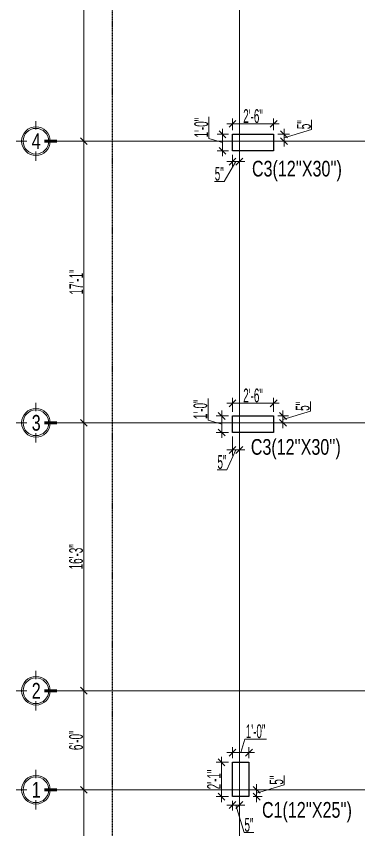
# Model space of a CAD drawing. Header units: inches. Extents: x 283072 to 301462, y 26630 to 62925.
# Drawn here: x 291000 to 291249, y 30678 to 31270 of the extents above; entities that cross this region are included whole.
import ezdxf

# ---------------------------------------------------------------- set-up
doc = ezdxf.new("R2010")
doc.units = ezdxf.units.IN
doc.header["$MEASUREMENT"] = 0
doc.header["$PDMODE"] = 2
doc.linetypes.add('CENTER2', pattern=[1.125, 0.75, -0.125, 0.125, -0.125])
doc.linetypes.add('DASHDOT', pattern=[25.4, 12.7, -6.35, 0, -6.35])
doc.layers.get('0').update_dxf_attribs({"lineweight": 5})
for name, color, linetype, lineweight in [('BUILDING_OUTER_P3', 1, 'Continuous', 35), ('column', 1, 'Continuous', 30), ('Dime.', 7, 'Continuous', 15), ('Dimension.', 7, 'Continuous', 5), ('Grid+Di', 194, 'CENTER2', 15)]:
    doc.layers.add(name, color=color, linetype=linetype, lineweight=lineweight)
doc.styles.add('ltcnbt', font='swisscl.ttf', dxfattribs={"width": 0.7, "height": 10})
doc.styles.add('style4', font='swisscl.ttf')
doc.dimstyles.new('SCALE-50', dxfattribs={"dimtxt": 9, "dimasz": 5, "dimexe": 4, "dimexo": 3, "dimgap": 0.5, "dimtad": 1, "dimdec": 0, "dimzin": 3, "dimdsep": 46, "dimlunit": 4, "dimtxsty": 'ltcnbt', "dimblk": 'OBLIQUE', "dimcen": 0.09375, "dimdle": 4, "dimclrd": 252, "dimclre": 252, "dimclrt": 7, "dimadec": 0, "dimazin": 0, "dimtfac": 1, "dimtdec": 0, "dimtofl": 0, "dimtmove": 1, "dimatfit": 3, "dimfxl": 3, "dimtolj": 1, "dimtzin": 0, "dimlwd": 15, "dimlwe": 15, "dimarcsym": 0})

# ---------------------------------------------------------------- blocks, each defined once
blk = doc.blocks.new('GN')
at = {"layer": 'Grid+Di', "color": 5, "linetype": 'ByBlock', "lineweight": 0}
for points in [[(0, 7.97), (0, 13.6)], [(-6.26, 0), (-13.44, 0)], [(0, -13.43), (0, -7.03)]]:
    blk.add_lwpolyline(points, dxfattribs=at)
at = {"layer": 'Grid+Di', "color": 5, "linetype": 'ByBlock', "lineweight": 0, "const_width": 2}
blk.add_lwpolyline([(14.47, 0), (5.86, 0)], dxfattribs=at)
at = {"layer": 'Grid+Di', "color": 5, "linetype": 'ByBlock'}
for radius in [9.76, 8.76]:
    blk.add_circle((0, 0), radius, dxfattribs=at)
blk = doc.blocks.new('_Oblique')
at = {"color": 0, "linetype": 'ByBlock', "lineweight": -2}
blk.add_line((-0.5, -0.5), (0.5, 0.5), dxfattribs=at)
blk = doc.blocks.new('*D143')
at = {"layer": 'Defpoints', "color": 0, "linetype": 'ByBlock', "lineweight": 30, "ltscale": 200, "transparency": 16777216}
for p in [(291048.87, 30706.66), (291069.92, 30706.66), (291069.92, 30586.58)]:
    blk.add_point(p, dxfattribs=at)
at = {"layer": 'Dimension.', "color": 252, "lineweight": 15, "ltscale": 200, "transparency": 16777216}
for p, q in [((291048.87, 30582.58), (291048.87, 30710.66)), ((291066.92, 30706.66), (291044.87, 30706.66)), ((291066.92, 30586.58), (291044.87, 30586.58))]:
    blk.add_line(p, q, dxfattribs=at)
at = {"layer": 'Dimension.', "color": 252, "linetype": 'ByBlock', "lineweight": 15, "ltscale": 200, "transparency": 16777216, "xscale": 5, "yscale": 5, "zscale": 5}
for p, rotation in [((291048.87, 30706.66), 90), ((291048.87, 30586.58), 270)]:
    blk.add_blockref('_Oblique', p, dxfattribs=dict(at, rotation=rotation))
at = {"layer": 'Dimension.', "color": 7, "linetype": 'ByBlock', "lineweight": 15, "ltscale": 200, "transparency": 16777216, "insert": (291043.25, 30646.62), "char_height": 10, "attachment_point": 5, "rotation": 90, "style": 'ltcnbt'}
blk.add_mtext('\\A1;10\'-0"', dxfattribs=at)
blk = doc.blocks.new('*D144')
at = {"layer": 'Defpoints', "color": 0, "linetype": 'ByBlock', "lineweight": 30, "ltscale": 200, "transparency": 16777216}
for p in [(291048.87, 30778.72), (291069.92, 30778.72), (291069.92, 30706.66)]:
    blk.add_point(p, dxfattribs=at)
at = {"layer": 'Dimension.', "color": 252, "lineweight": 15, "ltscale": 200, "transparency": 16777216}
for p, q in [((291048.87, 30702.66), (291048.87, 30782.72)), ((291066.92, 30778.72), (291044.87, 30778.72)), ((291066.92, 30706.66), (291044.87, 30706.66))]:
    blk.add_line(p, q, dxfattribs=at)
at = {"layer": 'Dimension.', "color": 252, "linetype": 'ByBlock', "lineweight": 15, "ltscale": 200, "transparency": 16777216, "xscale": 5, "yscale": 5, "zscale": 5}
for p, rotation in [((291048.87, 30778.72), 90), ((291048.87, 30706.66), 270)]:
    blk.add_blockref('_Oblique', p, dxfattribs=dict(at, rotation=rotation))
at = {"layer": 'Dimension.', "color": 7, "linetype": 'ByBlock', "lineweight": 15, "ltscale": 200, "transparency": 16777216, "insert": (291043.25, 30742.69), "char_height": 10, "attachment_point": 5, "rotation": 90, "style": 'ltcnbt'}
blk.add_mtext('\\A1;6\'-0"', dxfattribs=at)
blk = doc.blocks.new('*D145')
at = {"layer": 'Defpoints', "color": 0, "linetype": 'ByBlock', "lineweight": 30, "ltscale": 200, "transparency": 16777216}
for p in [(291048.87, 30973.74), (291069.92, 30973.74), (291069.92, 30778.72)]:
    blk.add_point(p, dxfattribs=at)
at = {"layer": 'Dimension.', "color": 252, "lineweight": 15, "ltscale": 200, "transparency": 16777216}
for p, q in [((291048.87, 30774.72), (291048.87, 30977.74)), ((291066.92, 30973.74), (291044.87, 30973.74)), ((291066.92, 30778.72), (291044.87, 30778.72))]:
    blk.add_line(p, q, dxfattribs=at)
at = {"layer": 'Dimension.', "color": 252, "linetype": 'ByBlock', "lineweight": 15, "ltscale": 200, "transparency": 16777216, "xscale": 5, "yscale": 5, "zscale": 5}
for p, rotation in [((291048.87, 30973.74), 90), ((291048.87, 30778.72), 270)]:
    blk.add_blockref('_Oblique', p, dxfattribs=dict(at, rotation=rotation))
at = {"layer": 'Dimension.', "color": 7, "linetype": 'ByBlock', "lineweight": 15, "ltscale": 200, "transparency": 16777216, "insert": (291043.24, 30876.23), "char_height": 10, "attachment_point": 5, "rotation": 90, "style": 'ltcnbt'}
blk.add_mtext('\\A1;16\'-3"', dxfattribs=at)
blk = doc.blocks.new('*D146')
at = {"layer": 'Defpoints', "color": 0, "linetype": 'ByBlock', "lineweight": 30, "ltscale": 200, "transparency": 16777216}
for p in [(291048.87, 31178.74), (291069.92, 31178.74), (291069.92, 30973.74)]:
    blk.add_point(p, dxfattribs=at)
at = {"layer": 'Dimension.', "color": 252, "lineweight": 15, "ltscale": 200, "transparency": 16777216}
for p, q in [((291066.92, 31178.74), (291044.87, 31178.74)), ((291048.87, 30969.74), (291048.87, 31182.74)), ((291066.92, 30973.74), (291044.87, 30973.74))]:
    blk.add_line(p, q, dxfattribs=at)
at = {"layer": 'Dimension.', "color": 252, "linetype": 'ByBlock', "lineweight": 15, "ltscale": 200, "transparency": 16777216, "xscale": 5, "yscale": 5, "zscale": 5}
for p, rotation in [((291048.87, 31178.74), 90), ((291048.87, 30973.74), 270)]:
    blk.add_blockref('_Oblique', p, dxfattribs=dict(at, rotation=rotation))
at = {"layer": 'Dimension.', "color": 7, "linetype": 'ByBlock', "lineweight": 15, "ltscale": 200, "transparency": 16777216, "insert": (291043.37, 31076.24), "char_height": 10, "attachment_point": 5, "rotation": 90, "style": 'ltcnbt'}
blk.add_mtext('\\A1;17\'-1"', dxfattribs=at)
blk = doc.blocks.new('*D147')
at = {"layer": 'Defpoints', "color": 0, "linetype": 'ByBlock', "lineweight": 30, "ltscale": 200, "transparency": 16777216}
for p in [(291048.87, 31396.35), (291069.92, 31396.35), (291069.92, 31178.74)]:
    blk.add_point(p, dxfattribs=at)
at = {"layer": 'Dimension.', "color": 252, "lineweight": 15, "ltscale": 200, "transparency": 16777216}
for p, q in [((291048.87, 31174.74), (291048.87, 31400.35)), ((291066.92, 31396.35), (291044.87, 31396.35)), ((291066.92, 31178.74), (291044.87, 31178.74))]:
    blk.add_line(p, q, dxfattribs=at)
at = {"layer": 'Dimension.', "color": 252, "linetype": 'ByBlock', "lineweight": 15, "ltscale": 200, "transparency": 16777216, "xscale": 5, "yscale": 5, "zscale": 5}
for p, rotation in [((291048.87, 31396.35), 90), ((291048.87, 31178.74), 270)]:
    blk.add_blockref('_Oblique', p, dxfattribs=dict(at, rotation=rotation))
at = {"layer": 'Dimension.', "color": 7, "linetype": 'ByBlock', "lineweight": 15, "ltscale": 200, "transparency": 16777216, "insert": (291043.25, 31287.54), "char_height": 10, "attachment_point": 5, "rotation": 90, "style": 'ltcnbt'}
blk.add_mtext('\\A1;18\'-2"', dxfattribs=at)
blk = doc.blocks.new('*D69')
at = {"layer": 'Defpoints', "color": 0, "linetype": 'ByBlock', "lineweight": 30, "ltscale": 200, "transparency": 16777216}
for p in [(291157.23, 30726.66), (291149.23, 30701.66), (291157.23, 30701.66)]:
    blk.add_point(p, dxfattribs=at)
at = {"layer": 'Dimension.', "color": 252, "lineweight": 15, "ltscale": 200, "transparency": 16777216}
for p, q in [((291149.23, 30730.66), (291149.23, 30697.66)), ((291154.23, 30726.66), (291145.23, 30726.66)), ((291154.23, 30701.66), (291145.23, 30701.66))]:
    blk.add_line(p, q, dxfattribs=at)
at = {"layer": 'Dimension.', "color": 252, "linetype": 'ByBlock', "lineweight": 15, "ltscale": 200, "transparency": 16777216, "xscale": 5, "yscale": 5, "zscale": 5}
for p, rotation in [((291149.23, 30726.66), 90), ((291149.23, 30701.66), 270)]:
    blk.add_blockref('_Oblique', p, dxfattribs=dict(at, rotation=rotation))
at = {"layer": 'Dimension.', "color": 7, "linetype": 'ByBlock', "lineweight": 15, "ltscale": 200, "transparency": 16777216, "insert": (291143.71, 30714.16), "char_height": 10, "attachment_point": 5, "rotation": 90, "style": 'ltcnbt'}
blk.add_mtext('\\A1;2\'-1"', dxfattribs=at)
blk = doc.blocks.new('*D70')
at = {"layer": 'Defpoints', "color": 0, "linetype": 'ByBlock', "lineweight": 30, "ltscale": 200, "transparency": 16777216}
for p in [(291157.23, 30733.67), (291157.23, 30726.66), (291169.23, 30726.66)]:
    blk.add_point(p, dxfattribs=at)
at = {"layer": 'Dimension.', "color": 252, "lineweight": 15, "ltscale": 200, "transparency": 16777216}
for p, q in [((291163.23, 30733.67), (291166.19, 30743.54)), ((291166.19, 30743.54), (291181.96, 30743.54)), ((291157.23, 30729.66), (291157.23, 30737.67)), ((291169.23, 30729.66), (291169.23, 30737.67)), ((291173.23, 30733.67), (291153.23, 30733.67))]:
    blk.add_line(p, q, dxfattribs=at)
at = {"layer": 'Dimension.', "color": 252, "linetype": 'ByBlock', "lineweight": 15, "ltscale": 200, "transparency": 16777216, "xscale": 5, "yscale": 5, "zscale": 5, "rotation": 180}
blk.add_blockref('_Oblique', (291157.23, 30733.67), dxfattribs=at)
at = {"layer": 'Dimension.', "color": 252, "linetype": 'ByBlock', "lineweight": 15, "ltscale": 200, "transparency": 16777216, "xscale": 5, "yscale": 5, "zscale": 5}
blk.add_blockref('_Oblique', (291169.23, 30733.67), dxfattribs=at)
at = {"layer": 'Dimension.', "color": 7, "linetype": 'ByBlock', "lineweight": 15, "ltscale": 200, "transparency": 16777216, "insert": (291174.08, 30749.17), "char_height": 10, "attachment_point": 5, "style": 'ltcnbt'}
blk.add_mtext('\\A1;1\'-0"', dxfattribs=at)
blk = doc.blocks.new('*D92')
at = {"layer": 'Defpoints', "color": 0, "linetype": 'ByBlock', "lineweight": 30, "ltscale": 200, "transparency": 16777216}
for p in [(291187.23, 31191.31), (291157.23, 31183.74), (291187.23, 31183.74)]:
    blk.add_point(p, dxfattribs=at)
at = {"layer": 'Dimension.', "color": 252, "lineweight": 15, "ltscale": 200, "transparency": 16777216}
for p, q in [((291153.23, 31191.31), (291191.23, 31191.31)), ((291157.23, 31186.74), (291157.23, 31195.31)), ((291187.23, 31186.74), (291187.23, 31195.31))]:
    blk.add_line(p, q, dxfattribs=at)
at = {"layer": 'Dimension.', "color": 252, "linetype": 'ByBlock', "lineweight": 15, "ltscale": 200, "transparency": 16777216, "xscale": 5, "yscale": 5, "zscale": 5, "rotation": 180}
blk.add_blockref('_Oblique', (291157.23, 31191.31), dxfattribs=at)
at = {"layer": 'Dimension.', "color": 252, "linetype": 'ByBlock', "lineweight": 15, "ltscale": 200, "transparency": 16777216, "xscale": 5, "yscale": 5, "zscale": 5}
blk.add_blockref('_Oblique', (291187.23, 31191.31), dxfattribs=at)
at = {"layer": 'Dimension.', "color": 7, "linetype": 'ByBlock', "lineweight": 15, "ltscale": 200, "transparency": 16777216, "insert": (291172.23, 31196.93), "char_height": 10, "attachment_point": 5, "style": 'ltcnbt'}
blk.add_mtext('\\A1;2\'-6"', dxfattribs=at)
blk = doc.blocks.new('*D93')
at = {"layer": 'Defpoints', "color": 0, "linetype": 'ByBlock', "lineweight": 30, "ltscale": 200, "transparency": 16777216}
for p in [(291157.23, 31183.74), (291149.99, 31171.74), (291157.23, 31171.74)]:
    blk.add_point(p, dxfattribs=at)
at = {"layer": 'Dimension.', "color": 252, "lineweight": 15, "ltscale": 200, "transparency": 16777216}
for p, q in [((291140.12, 31180.7), (291140.12, 31196.47)), ((291149.99, 31187.74), (291149.99, 31167.74)), ((291149.99, 31177.74), (291140.12, 31180.7)), ((291154.23, 31183.74), (291145.99, 31183.74)), ((291154.23, 31171.74), (291145.99, 31171.74))]:
    blk.add_line(p, q, dxfattribs=at)
at = {"layer": 'Dimension.', "color": 252, "linetype": 'ByBlock', "lineweight": 15, "ltscale": 200, "transparency": 16777216, "xscale": 5, "yscale": 5, "zscale": 5}
for p, rotation in [((291149.99, 31183.74), 90), ((291149.99, 31171.74), 270)]:
    blk.add_blockref('_Oblique', p, dxfattribs=dict(at, rotation=rotation))
at = {"layer": 'Dimension.', "color": 7, "linetype": 'ByBlock', "lineweight": 15, "ltscale": 200, "transparency": 16777216, "insert": (291134.5, 31188.58), "char_height": 10, "attachment_point": 5, "rotation": 90, "style": 'ltcnbt'}
blk.add_mtext('\\A1;1\'-0"', dxfattribs=at)
blk = doc.blocks.new('*D94')
at = {"layer": 'Defpoints', "color": 0, "linetype": 'ByBlock', "lineweight": 30, "ltscale": 200, "transparency": 16777216}
for p in [(291187.23, 30987.96), (291157.23, 30978.74), (291187.23, 30978.74)]:
    blk.add_point(p, dxfattribs=at)
at = {"layer": 'Dimension.', "color": 252, "lineweight": 15, "ltscale": 200, "transparency": 16777216}
for p, q in [((291157.23, 30981.74), (291157.23, 30991.96)), ((291187.23, 30981.74), (291187.23, 30991.96)), ((291153.23, 30987.96), (291191.23, 30987.96))]:
    blk.add_line(p, q, dxfattribs=at)
at = {"layer": 'Dimension.', "color": 252, "linetype": 'ByBlock', "lineweight": 15, "ltscale": 200, "transparency": 16777216, "xscale": 5, "yscale": 5, "zscale": 5, "rotation": 180}
blk.add_blockref('_Oblique', (291157.23, 30987.96), dxfattribs=at)
at = {"layer": 'Dimension.', "color": 252, "linetype": 'ByBlock', "lineweight": 15, "ltscale": 200, "transparency": 16777216, "xscale": 5, "yscale": 5, "zscale": 5}
blk.add_blockref('_Oblique', (291187.23, 30987.96), dxfattribs=at)
at = {"layer": 'Dimension.', "color": 7, "linetype": 'ByBlock', "lineweight": 15, "ltscale": 200, "transparency": 16777216, "insert": (291172.23, 30993.58), "char_height": 10, "attachment_point": 5, "style": 'ltcnbt'}
blk.add_mtext('\\A1;2\'-6"', dxfattribs=at)
blk = doc.blocks.new('*D95')
at = {"layer": 'Defpoints', "color": 0, "linetype": 'ByBlock', "lineweight": 30, "ltscale": 200, "transparency": 16777216}
for p in [(291157.23, 30978.74), (291149.38, 30966.74), (291157.23, 30966.74)]:
    blk.add_point(p, dxfattribs=at)
at = {"layer": 'Dimension.', "color": 252, "lineweight": 15, "ltscale": 200, "transparency": 16777216}
for p, q in [((291139.51, 30975.7), (291139.51, 30991.47)), ((291154.23, 30978.74), (291145.38, 30978.74)), ((291149.38, 30982.74), (291149.38, 30962.74)), ((291149.38, 30972.74), (291139.51, 30975.7)), ((291154.23, 30966.74), (291145.38, 30966.74))]:
    blk.add_line(p, q, dxfattribs=at)
at = {"layer": 'Dimension.', "color": 252, "linetype": 'ByBlock', "lineweight": 15, "ltscale": 200, "transparency": 16777216, "xscale": 5, "yscale": 5, "zscale": 5}
for p, rotation in [((291149.38, 30978.74), 90), ((291149.38, 30966.74), 270)]:
    blk.add_blockref('_Oblique', p, dxfattribs=dict(at, rotation=rotation))
at = {"layer": 'Dimension.', "color": 7, "linetype": 'ByBlock', "lineweight": 15, "ltscale": 200, "transparency": 16777216, "insert": (291133.88, 30983.58), "char_height": 10, "attachment_point": 5, "rotation": 90, "style": 'ltcnbt'}
blk.add_mtext('\\A1;1\'-0"', dxfattribs=at)
blk = doc.blocks.new('*D98')
at = {"layer": 'Defpoints', "color": 0, "linetype": 'ByBlock', "lineweight": 30, "ltscale": 200, "transparency": 16777216}
for p in [(291169.23, 30706.66), (291169.23, 30701.66), (291174.86, 30701.66)]:
    blk.add_point(p, dxfattribs=at)
at = {"layer": 'Dimension.', "color": 252, "lineweight": 15, "ltscale": 200, "transparency": 16777216}
for p, q in [((291194.92, 30710.17), (291194.92, 30717.15)), ((291174.86, 30710.66), (291174.86, 30697.66)), ((291172.23, 30706.66), (291178.86, 30706.66)), ((291174.86, 30704.16), (291194.92, 30710.17)), ((291172.23, 30701.66), (291178.86, 30701.66))]:
    blk.add_line(p, q, dxfattribs=at)
at = {"layer": 'Dimension.', "color": 252, "linetype": 'ByBlock', "lineweight": 15, "ltscale": 200, "transparency": 16777216, "xscale": 5, "yscale": 5, "zscale": 5}
for p, rotation in [((291174.86, 30706.66), 90), ((291174.86, 30701.66), 270)]:
    blk.add_blockref('_Oblique', p, dxfattribs=dict(at, rotation=rotation))
at = {"layer": 'Dimension.', "color": 7, "linetype": 'ByBlock', "lineweight": 15, "ltscale": 200, "transparency": 16777216, "insert": (291189.32, 30713.66), "char_height": 10, "attachment_point": 5, "rotation": 90, "style": 'ltcnbt'}
blk.add_mtext('\\A1;5"', dxfattribs=at)
blk = doc.blocks.new('*D99')
at = {"layer": 'Defpoints', "color": 0, "linetype": 'ByBlock', "lineweight": 30, "ltscale": 200, "transparency": 16777216}
for p in [(291157.23, 30701.66), (291162.23, 30701.66), (291157.23, 30695.56)]:
    blk.add_point(p, dxfattribs=at)
at = {"layer": 'Dimension.', "color": 252, "lineweight": 15, "ltscale": 200, "transparency": 16777216}
for p, q in [((291166.23, 30695.56), (291153.23, 30695.56)), ((291157.23, 30698.66), (291157.23, 30691.56)), ((291159.73, 30695.56), (291165.75, 30675.51)), ((291162.23, 30698.66), (291162.23, 30691.56)), ((291165.75, 30675.51), (291172.73, 30675.51))]:
    blk.add_line(p, q, dxfattribs=at)
at = {"layer": 'Dimension.', "color": 252, "linetype": 'ByBlock', "lineweight": 15, "ltscale": 200, "transparency": 16777216, "xscale": 5, "yscale": 5, "zscale": 5, "rotation": 180}
blk.add_blockref('_Oblique', (291157.23, 30695.56), dxfattribs=at)
at = {"layer": 'Dimension.', "color": 252, "linetype": 'ByBlock', "lineweight": 15, "ltscale": 200, "transparency": 16777216, "xscale": 5, "yscale": 5, "zscale": 5}
blk.add_blockref('_Oblique', (291162.23, 30695.56), dxfattribs=at)
at = {"layer": 'Dimension.', "color": 7, "linetype": 'ByBlock', "lineweight": 15, "ltscale": 200, "transparency": 16777216, "insert": (291169.24, 30681.11), "char_height": 10, "attachment_point": 5, "style": 'ltcnbt'}
blk.add_mtext('\\A1;5"', dxfattribs=at)
blk = doc.blocks.new('*D108')
at = {"layer": 'Defpoints', "color": 0, "linetype": 'ByBlock', "lineweight": 30, "ltscale": 200, "transparency": 16777216}
for p in [(291157.23, 30966.74), (291162.23, 30966.74), (291157.23, 30954.01)]:
    blk.add_point(p, dxfattribs=at)
at = {"layer": 'Dimension.', "color": 252, "lineweight": 15, "ltscale": 200, "transparency": 16777216}
for p, q in [((291157.23, 30963.74), (291157.23, 30950.01)), ((291162.23, 30963.74), (291162.23, 30950.01)), ((291159.73, 30954.01), (291153.06, 30939.55)), ((291166.23, 30954.01), (291153.23, 30954.01)), ((291153.06, 30939.55), (291146.08, 30939.55))]:
    blk.add_line(p, q, dxfattribs=at)
at = {"layer": 'Dimension.', "color": 252, "linetype": 'ByBlock', "lineweight": 15, "ltscale": 200, "transparency": 16777216, "xscale": 5, "yscale": 5, "zscale": 5, "rotation": 180}
blk.add_blockref('_Oblique', (291157.23, 30954.01), dxfattribs=at)
at = {"layer": 'Dimension.', "color": 252, "linetype": 'ByBlock', "lineweight": 15, "ltscale": 200, "transparency": 16777216, "xscale": 5, "yscale": 5, "zscale": 5}
blk.add_blockref('_Oblique', (291162.23, 30954.01), dxfattribs=at)
at = {"layer": 'Dimension.', "color": 7, "linetype": 'ByBlock', "lineweight": 15, "ltscale": 200, "transparency": 16777216, "insert": (291149.57, 30945.16), "char_height": 10, "attachment_point": 5, "style": 'ltcnbt'}
blk.add_mtext('\\A1;5"', dxfattribs=at)
blk = doc.blocks.new('*D109')
at = {"layer": 'Defpoints', "color": 0, "linetype": 'ByBlock', "lineweight": 30, "ltscale": 200, "transparency": 16777216}
for p in [(291187.23, 30978.74), (291194, 30978.74), (291187.23, 30973.74)]:
    blk.add_point(p, dxfattribs=at)
at = {"layer": 'Dimension.', "color": 252, "lineweight": 15, "ltscale": 200, "transparency": 16777216}
for p, q in [((291214.05, 30982.25), (291214.05, 30989.23)), ((291190.23, 30978.74), (291198, 30978.74)), ((291194, 30969.74), (291194, 30982.74)), ((291194, 30976.24), (291214.05, 30982.25)), ((291190.23, 30973.74), (291198, 30973.74))]:
    blk.add_line(p, q, dxfattribs=at)
at = {"layer": 'Dimension.', "color": 252, "linetype": 'ByBlock', "lineweight": 15, "ltscale": 200, "transparency": 16777216, "xscale": 5, "yscale": 5, "zscale": 5}
for p, rotation in [((291194, 30978.74), 90), ((291194, 30973.74), 270)]:
    blk.add_blockref('_Oblique', p, dxfattribs=dict(at, rotation=rotation))
at = {"layer": 'Dimension.', "color": 7, "linetype": 'ByBlock', "lineweight": 15, "ltscale": 200, "transparency": 16777216, "insert": (291208.45, 30985.74), "char_height": 10, "attachment_point": 5, "rotation": 90, "style": 'ltcnbt'}
blk.add_mtext('\\A1;5"', dxfattribs=at)
blk = doc.blocks.new('*D114')
at = {"layer": 'Defpoints', "color": 0, "linetype": 'ByBlock', "lineweight": 30, "ltscale": 200, "transparency": 16777216}
for p in [(291157.23, 31171.74), (291162.23, 31171.74), (291157.23, 31163.83)]:
    blk.add_point(p, dxfattribs=at)
at = {"layer": 'Dimension.', "color": 252, "lineweight": 15, "ltscale": 200, "transparency": 16777216}
for p, q in [((291157.23, 31168.74), (291157.23, 31159.83)), ((291162.23, 31168.74), (291162.23, 31159.83)), ((291159.73, 31163.83), (291151.09, 31149.37)), ((291166.23, 31163.83), (291153.23, 31163.83)), ((291151.09, 31149.37), (291144.11, 31149.37))]:
    blk.add_line(p, q, dxfattribs=at)
at = {"layer": 'Dimension.', "color": 252, "linetype": 'ByBlock', "lineweight": 15, "ltscale": 200, "transparency": 16777216, "xscale": 5, "yscale": 5, "zscale": 5, "rotation": 180}
blk.add_blockref('_Oblique', (291157.23, 31163.83), dxfattribs=at)
at = {"layer": 'Dimension.', "color": 252, "linetype": 'ByBlock', "lineweight": 15, "ltscale": 200, "transparency": 16777216, "xscale": 5, "yscale": 5, "zscale": 5}
blk.add_blockref('_Oblique', (291162.23, 31163.83), dxfattribs=at)
at = {"layer": 'Dimension.', "color": 7, "linetype": 'ByBlock', "lineweight": 15, "ltscale": 200, "transparency": 16777216, "insert": (291147.6, 31154.98), "char_height": 10, "attachment_point": 5, "style": 'ltcnbt'}
blk.add_mtext('\\A1;5"', dxfattribs=at)
blk = doc.blocks.new('*D115')
at = {"layer": 'Defpoints', "color": 0, "linetype": 'ByBlock', "lineweight": 30, "ltscale": 200, "transparency": 16777216}
for p in [(291187.23, 31183.74), (291187.23, 31178.74), (291194.85, 31183.74)]:
    blk.add_point(p, dxfattribs=at)
at = {"layer": 'Dimension.', "color": 252, "lineweight": 15, "ltscale": 200, "transparency": 16777216}
for p, q in [((291214.91, 31187.25), (291214.91, 31194.23)), ((291194.85, 31174.74), (291194.85, 31187.74)), ((291194.85, 31181.24), (291214.91, 31187.25)), ((291190.23, 31183.74), (291198.85, 31183.74)), ((291190.23, 31178.74), (291198.85, 31178.74))]:
    blk.add_line(p, q, dxfattribs=at)
at = {"layer": 'Dimension.', "color": 252, "linetype": 'ByBlock', "lineweight": 15, "ltscale": 200, "transparency": 16777216, "xscale": 5, "yscale": 5, "zscale": 5}
for p, rotation in [((291194.85, 31183.74), 90), ((291194.85, 31178.74), 270)]:
    blk.add_blockref('_Oblique', p, dxfattribs=dict(at, rotation=rotation))
at = {"layer": 'Dimension.', "color": 7, "linetype": 'ByBlock', "lineweight": 15, "ltscale": 200, "transparency": 16777216, "insert": (291209.31, 31190.74), "char_height": 10, "attachment_point": 5, "rotation": 90, "style": 'ltcnbt'}
blk.add_mtext('\\A1;5"', dxfattribs=at)
blk = doc.blocks.new('WT43T2')
at = {"layer": 'column'}
for points in [[(293103.63, 46824.46), (293103.63, 46836.46), (293133.63, 46836.46), (293133.63, 46824.46)], [(293103.63, 46619.46), (293103.63, 46631.46), (293133.63, 46631.46), (293133.63, 46619.46)], [(293103.63, 46379.38), (293115.63, 46379.38), (293115.63, 46354.38), (293103.63, 46354.38)]]:
    blk.add_lwpolyline(points, close=True, dxfattribs=at)

msp = doc.modelspace()

# ---------------------------------------------------------------- linework, layer by layer
at = {"layer": 'BUILDING_OUTER_P3', "linetype": 'DASHDOT', "lineweight": 30, "ltscale": 0.02}
msp.add_line((291069.92011, 30586.57655), (291069.92011, 31741.57655), dxfattribs=at)
msp.add_line((291069.92011, 30586.57655), (291069.92011, 31741.57655), dxfattribs=at)
at = {"layer": 'Grid+Di', "linetype": 'ByBlock', "lineweight": 15, "ltscale": 200}
for p, q in [((291162.23038, 31790.0805), (291162.23038, 30523.97835)), ((291604.75505, 31178.73511), (291029.42321, 31178.73511)), ((291604.75505, 30973.73511), (291029.42321, 30973.73511)), ((291604.75505, 30778.71906), (291029.42321, 30778.71906)), ((291604.75505, 30706.65655), (291029.42321, 30706.65655))]:
    msp.add_line(p, q, dxfattribs=at)

# ---------------------------------------------------------------- block references
at = {"layer": 'column', "linetype": 'ByBlock', "lineweight": 15}
msp.add_blockref('WT43T2', (-1946.40262, -15652.72653), dxfattribs=at)
at = {"layer": 'Dime.', "xscale": 1.066601249971427, "yscale": 1.066601249971427, "zscale": 1.06660125}
for p in [(291013.98832, 31178.73511), (291013.98832, 30973.73511), (291013.98832, 30778.71906), (291013.98832, 30706.65655)]:
    msp.add_blockref('GN', p, dxfattribs=at)

# ---------------------------------------------------------------- texts
at = {"layer": 'Dime.', "style": 'style4'}
for s, p in [('4', (291010.93786, 31173.04087, 0.75826)), ("C3(12''X30'')", (291171.45476, 31153.03883, 0.75826)), ('3', (291010.93786, 30968.04087, 0.75826)), ("C3(12''X30'')", (291170.62133, 30950.50446, 0.75826)), ('2', (291010.93786, 30773.02482, 0.75826)), ('1', (291010.93786, 30700.96232, 0.75826)), ("C1(12''X25'')", (291178.76891, 30686.33399, 0.75826))]:
    msp.add_text(s, height=11.4075, dxfattribs=at).set_placement(p)

# ---------------------------------------------------------------- dimensions: what is measured, and where the dimension line sits
at = {"layer": 'Dimension.', "linetype": 'ByBlock', "lineweight": 15, "ltscale": 200}
for base, p1, p2, picture, middle in [((291048.86994, 31396.35054), (291069.92011, 31178.73511), (291069.92011, 31396.35054), '*D147', (291043.24871, 31287.54282)), ((291149.99297, 31171.73511), (291157.23038, 31183.73511), (291157.23038, 31171.73511), '*D93', (291134.50051, 31181.19648)), ((291194.85348, 31183.73511), (291187.23038, 31178.73511), (291187.23038, 31183.73511), '*D115', (291209.30662, 31187.75152)), ((291048.86994, 31178.73511), (291069.92011, 30973.73511), (291069.92011, 31178.73511), '*D146', (291043.36994, 31076.23511)), ((291149.37642, 30966.73511), (291157.23038, 30978.73511), (291157.23038, 30966.73511), '*D95', (291133.88395, 30976.19648)), ((291193.99842, 30978.73511), (291187.23038, 30973.73511), (291187.23038, 30978.73511), '*D109', (291208.45157, 30982.75152)), ((291048.86994, 30973.73511), (291069.92011, 30778.71906), (291069.92011, 30973.73511), '*D145', (291043.24216, 30876.22708)), ((291048.86994, 30778.71906), (291069.92011, 30706.65655), (291069.92011, 30778.71906), '*D144', (291043.24871, 30742.68781)), ((291149.22572, 30701.65655), (291157.23038, 30726.65655), (291157.23038, 30701.65655), '*D69', (291143.70606, 30714.15655)), ((291174.86291, 30701.65655), (291169.23038, 30706.65655), (291169.23038, 30701.65655), '*D98', (291189.31606, 30710.67297)), ((291048.86994, 30706.65655), (291069.92011, 30586.57655), (291069.92011, 30706.65655), '*D143', (291043.24871, 30646.61655))]:
    dim = msp.add_linear_dim(base=base, p1=p1, p2=p2, angle=90, dimstyle='SCALE-50', dxfattribs=at)
    dim.commit()
    dim.dimension.update_dxf_attribs({"geometry": picture, "text_midpoint": middle})
for base, p1, p2, picture, middle in [((291187.23038, 31191.30891), (291157.23038, 31183.73511), (291187.23038, 31183.73511), '*D92', (291172.23038, 31196.93014)), ((291187.23038, 30987.96348), (291157.23038, 30978.73511), (291187.23038, 30978.73511), '*D94', (291172.23038, 30993.58471)), ((291157.23038, 30733.67264), (291169.23038, 30726.65655), (291157.23038, 30726.65655), '*D70', (291166.69175, 30749.1651)), ((291157.23038, 30695.56004), (291162.23038, 30701.65655), (291157.23038, 30701.65655), '*D99', (291166.24679, 30681.10689))]:
    dim = msp.add_linear_dim(base=base, p1=p1, p2=p2, dimstyle='SCALE-50', dxfattribs=at)
    dim.commit()
    dim.dimension.update_dxf_attribs({"geometry": picture, "text_midpoint": middle})
for base, p1, p2, picture, middle in [((291157.23038, 31163.82795), (291162.23038, 31171.73511), (291157.23038, 31171.73511), '*D114', (291150.58725, 31149.3748)), ((291157.23038, 30954.00663), (291162.23038, 30966.73511), (291157.23038, 30966.73511), '*D108', (291152.56338, 30939.55348))]:
    dim = msp.add_linear_dim(base=base, p1=p1, p2=p2, dimstyle='SCALE-50', dxfattribs=at)
    dim.commit()
    dim.dimension.update_dxf_attribs({"geometry": picture, "text_midpoint": middle, "dimtype": 160})

doc.saveas('drawing.dxf')
